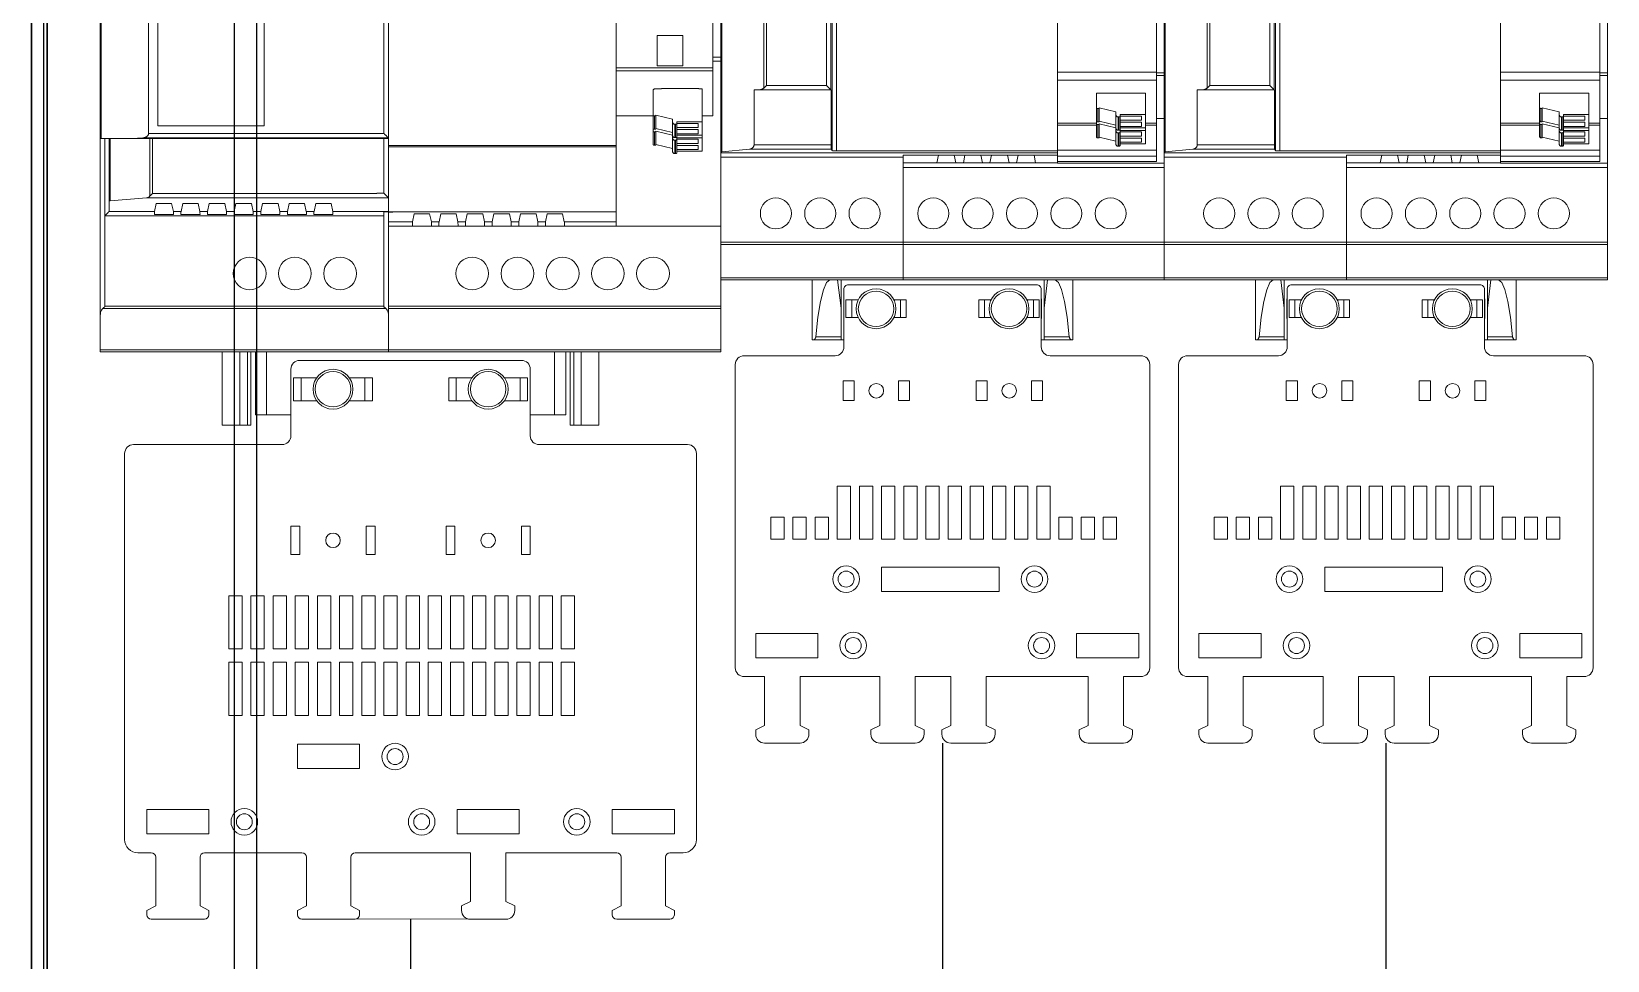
# Model space of a CAD drawing. Header units: millimetres. Extents: x 37984 to 70752, y 14140 to 37584.
# Drawn here: x 39093.7 to 39449.2, y 15087.3 to 15296.9 of the extents above; entities that cross this region are included whole.
import ezdxf

# ---------------------------------------------------------------- set-up
doc = ezdxf.new("R2010")
doc.units = ezdxf.units.MM
doc.set_wipeout_variables(frame=1)
doc.layers.add('! NO PLOT !', color=7, linetype='Continuous', true_color=0xff75dd, plot=False)
doc.layers.add('000-PI-Oprema', color=30, linetype='Continuous', lineweight=5)
doc.layers.add('000-PI-ORMAR', color=2, linetype='Continuous')
doc.layers.add('000-PI_TEXT', color=7, linetype='Continuous')

# ---------------------------------------------------------------- blocks, each defined once
blk = doc.blocks.new('6SL3220-3YE2X-0XXX')
at = {"layer": '000-PI-Oprema', "ltscale": 0.25}
for p, q in [((0, 127.99942), (0, 423.001046)), ((140, 128), (140, 423.001046)), ((65, 127.99942), (65, 413.443167)), ((0.199997, 176.199997), (0.199997, 410.232648)), ((10.899994, 177.289978), (10.899994, 408.010022)), ((64, 177.300003), (64, 408)), ((13, 179), (13, 388)), ((37, 179), (37, 388)), ((116.4, 156.410034), (116.4, 205.5)), ((138.2, 181.300003), (138.2, 206.115463)), ((125.6, 199.399994), (131.4, 199.399994)), ((125.6, 192.600006), (125.6, 199.399994)), ((131.4, 192.600006), (131.4, 199.399994)), ((116.4, 192.100006), (138.2, 192.100006)), ((125.6, 192.600006), (131.4, 192.600006)), ((138.2, 194.5), (140, 194.5)), ((138.2, 193.600006), (140, 193.600006)), ((116.4, 191.399994), (138.2, 191.399994)), ((124.7, 174.918442), (124.7, 186.943497)), ((125.2, 187.410294), (126.6, 187.410294)), ((126.6, 187.467209), (135, 187.467209)), ((126.6, 187.410294), (126.6, 187.467209)), ((135, 187.410294), (135, 187.467209)), ((135, 187.410294), (135.8, 187.410294)), ((135.8, 173.33136), (135.8, 187.410294)), ((124.700007, 183.346024), (124.7, 183.343506)), ((129.1, 180.501801), (125.3, 181.435379)), ((125.3, 178.238373), (125.3, 181.435379)), ((13, 179), (37, 179)), ((116.4, 181.300003), (124.700013, 181.300003)), ((125, 181.248657), (125.3, 181.248657)), ((125, 178.238373), (125, 181.248657)), ((125, 178.238373), (125.3, 178.238373)), ((129.1, 177.491501), (125.3, 178.425079)), ((129.1, 176.901794), (125.3, 177.835373)), ((125.3, 177.648666), (125.3, 177.835373)), ((129.1, 173.237991), (129.1, 180.501801)), ((129.6, 179.3815), (129.8, 179.3815)), ((129.6, 176.371216), (129.6, 179.3815)), ((129.8, 176.371216), (129.8, 179.3815)), ((130.1, 179.94165), (135.8, 179.94165)), ((130.1, 176.651276), (130.1, 179.94165)), ((130.1, 179.583282), (134.9, 179.583282)), ((130.1, 178.615692), (134.9, 178.615692)), ((130.1, 178.221481), (134.9, 178.221481)), ((134.9, 178.615692), (134.9, 179.583282)), ((134.9, 177.253891), (134.9, 178.221481)), ((135.800013, 181.300003), (138.2, 181.300003)), ((0, 176.199997), (65, 176.199997)), ((1, 138.17926), (1, 176.199997)), ((2, 159.708649), (2, 176.199997)), ((2.199997, 162.126465), (2.199997, 176.199997)), ((9.609632, 176.300001), (7.088689, 176.199999)), ((9.609604, 176.300003), (9.672394, 176.305725)), ((9.609604, 176.300003), (64.994987, 176.300003)), ((9.672394, 176.305725), (9.735764, 176.313492)), ((9.735764, 176.313492), (9.799545, 176.323441)), ((9.799545, 176.323441), (9.863525, 176.335632)), ((9.863525, 176.335632), (9.927505, 176.350113)), ((9.927505, 176.350113), (9.991302, 176.366943)), ((9.991302, 176.366943), (10.054718, 176.386169)), ((10.054718, 176.386169), (10.117569, 176.407776)), ((10.117569, 176.407776), (10.179657, 176.431778)), ((10.179657, 176.431778), (10.240784, 176.458191)), ((10.240784, 176.458191), (10.300735, 176.487045)), ((10.300735, 176.487045), (10.35936, 176.518372)), ((10.35936, 176.518372), (10.416367, 176.552292)), ((10.416367, 176.552292), (10.471725, 176.588547)), ((10.471725, 176.588547), (10.525085, 176.627457)), ((10.525085, 176.627457), (10.576294, 176.66893)), ((10.576294, 176.66893), (10.626205, 176.714172)), ((10.626205, 176.714172), (10.67485, 176.763947)), ((10.67485, 176.763947), (10.721176, 176.818024)), ((10.721176, 176.818024), (10.764145, 176.87616)), ((10.764145, 176.87616), (10.802658, 176.938126)), ((10.802658, 176.938126), (10.8358, 177.003632)), ((10.8358, 177.003632), (10.862778, 177.072159)), ((10.862778, 177.072159), (10.882828, 177.143158)), ((10.882828, 177.143158), (10.89537, 177.216003)), ((10.89537, 177.216003), (10.899994, 177.289978)), ((10.899994, 177.300003), (64, 177.300003)), ((11.199997, 163.194977), (11.199997, 176.199997)), ((11.800003, 163.789978), (11.800003, 176.199997)), ((64, 177.289978), (64, 177.300003)), ((64.035461, 177.259171), (64, 177.289978)), ((64, 163.799988), (64, 176.199997)), ((64.071594, 177.223221), (64.035461, 177.259171)), ((64.110992, 177.183884), (64.071594, 177.223221)), ((64.152824, 177.14209), (64.110992, 177.183884)), ((64.196846, 177.098083), (64.152824, 177.14209)), ((64.243164, 177.051773), (64.196846, 177.098083)), ((64.29084, 177.004105), (64.243164, 177.051773)), ((64.338974, 176.955978), (64.29084, 177.004105)), ((64.387917, 176.907043), (64.338974, 176.955978)), ((64.487648, 176.807312), (64.387917, 176.907043)), ((64.537491, 176.757477), (64.487648, 176.807312)), ((64.586678, 176.708298), (64.537491, 176.757477)), ((64.634796, 176.660187), (64.586678, 176.708298)), ((64.681404, 176.613571), (64.634796, 176.660187)), ((64.726234, 176.568741), (64.681404, 176.613571)), ((64.769806, 176.525177), (64.726234, 176.568741)), ((64.811584, 176.483398), (64.769806, 176.525177)), ((64.850807, 176.444168), (64.811584, 176.483398)), ((64.886719, 176.408264), (64.850807, 176.444168)), ((64.918541, 176.37645), (64.886719, 176.408264)), ((64.945686, 176.349304), (64.918541, 176.37645)), ((64.967743, 176.32724), (64.945686, 176.349304)), ((64.984268, 176.310715), (64.967743, 176.32724)), ((64.994987, 176.300003), (64.984268, 176.310715)), ((65, 176.294845), (64.994981, 176.300003)), ((65, 174.568039), (116.4, 174.568039)), ((65, 174.300003), (116.4, 174.300003)), ((125, 177.648666), (125.3, 177.648666)), ((125, 174.638367), (125, 177.648666)), ((125, 174.638367), (125.3, 174.638367)), ((125.3, 174.638367), (125.3, 177.648666)), ((129.1, 173.89151), (125.3, 174.825089)), ((129.6, 176.371216), (129.8, 176.371216)), ((129.6, 175.781494), (129.8, 175.781494)), ((129.6, 172.77121), (129.6, 175.781494)), ((129.8, 172.77121), (129.8, 175.781494)), ((130.1, 177.253891), (134.9, 177.253891)), ((130.1, 176.931351), (135.8, 176.931351)), ((130.1, 176.341644), (135.8, 176.341644)), ((130.1, 176.061569), (130.1, 176.341644)), ((130.1, 173.051285), (130.1, 176.061569)), ((130.1, 175.983276), (134.9, 175.983276)), ((130.1, 175.015686), (134.9, 175.015686)), ((130.1, 174.621475), (134.9, 174.621475)), ((134.9, 175.015686), (134.9, 175.983276)), ((134.9, 173.653885), (134.9, 174.621475)), ((129.6, 172.77121), (129.8, 172.77121)), ((130.1, 173.653885), (134.9, 173.653885)), ((130.1, 173.33136), (135.8, 173.33136)), ((11.49115, 163.486115), (11.561569, 163.556488)), ((11.561569, 163.556488), (11.628815, 163.623749)), ((11.628815, 163.623749), (11.691071, 163.685944)), ((11.691071, 163.685944), (11.747757, 163.742493)), ((11.747757, 163.742493), (11.800003, 163.789978)), ((11.800003, 163.789978), (62.400002, 163.789978)), ((62.400002, 163.799988), (64, 163.799988)), ((62.400002, 163.789978), (62.400002, 163.799988)), ((64, 163.789978), (64, 163.799988)), ((64.035461, 163.759186), (64, 163.789978)), ((64.071594, 163.723206), (64.035461, 163.759186)), ((64.110992, 163.683899), (64.071594, 163.723206)), ((64.152824, 163.64209), (64.110992, 163.683899)), ((64.196846, 163.598083), (64.152824, 163.64209)), ((64.243164, 163.551788), (64.196846, 163.598083)), ((64.29084, 163.50412), (64.243164, 163.551788)), ((2.199997, 162.126465), (10.458817, 162.799988)), ((10.458817, 162.799988), (64.994987, 162.799988)), ((11.199997, 163.194977), (11.272476, 163.267456)), ((11.272476, 163.267456), (11.346161, 163.341125)), ((11.346161, 163.341125), (11.419525, 163.41449)), ((11.419525, 163.41449), (11.49115, 163.486115)), ((12.216591, 159.700012), (12.599998, 161.496094)), ((12.599998, 161.496094), (16.099998, 161.496094)), ((16.483414, 159.700012), (16.099998, 161.496094)), ((18.216591, 159.700012), (18.599998, 161.496094)), ((18.599998, 161.496094), (22.099998, 161.496094)), ((22.483414, 159.700012), (22.099998, 161.496094)), ((24.216591, 159.700012), (24.599998, 161.496094)), ((24.599998, 161.496094), (28.099998, 161.496094)), ((28.483414, 159.700012), (28.099998, 161.496094)), ((30.216591, 159.700012), (30.599998, 161.496094)), ((30.599998, 161.496094), (34.099998, 161.496094)), ((34.483414, 159.700012), (34.099998, 161.496094)), ((36.216591, 159.700012), (36.599998, 161.496094)), ((36.599998, 161.496094), (40.099998, 161.496094)), ((40.483414, 159.700012), (40.099998, 161.496094)), ((42.216591, 159.700012), (42.599998, 161.496094)), ((42.599998, 161.496094), (46.099998, 161.496094)), ((46.483414, 159.700012), (46.099998, 161.496094)), ((48.216591, 159.700012), (48.599998, 161.496094)), ((48.599998, 161.496094), (52.099998, 161.496094)), ((52.483414, 159.700012), (52.099998, 161.496094)), ((64.338974, 163.455963), (64.29084, 163.50412)), ((64.387917, 163.407043), (64.338974, 163.455963)), ((64.487648, 163.307312), (64.387917, 163.407043)), ((64.537491, 163.257477), (64.487648, 163.307312)), ((64.586678, 163.208282), (64.537491, 163.257477)), ((64.634796, 163.160187), (64.586678, 163.208282)), ((64.681404, 163.113556), (64.634796, 163.160187)), ((64.726234, 163.068756), (64.681404, 163.113556)), ((64.769806, 163.025177), (64.726234, 163.068756)), ((64.811584, 162.983398), (64.769806, 163.025177)), ((64.850807, 162.944183), (64.811584, 162.983398)), ((64.886719, 162.908264), (64.850807, 162.944183)), ((64.918541, 162.876434), (64.886719, 162.908264)), ((64.945686, 162.849304), (64.918541, 162.876434)), ((64.967743, 162.82724), (64.945686, 162.849304)), ((64.984268, 162.81073), (64.967743, 162.82724)), ((64.994987, 162.799988), (64.984268, 162.81073)), ((65, 162.791351), (64.995001, 162.799988)), ((1, 158.710022), (1.035461, 158.740814)), ((1, 158.710022), (64, 158.710022)), ((1.035461, 158.740814), (1.071594, 158.776794)), ((1.071594, 158.776794), (1.110992, 158.816101)), ((1.110992, 158.816101), (1.152817, 158.85791)), ((1.152817, 158.85791), (1.196854, 158.901917)), ((1.196854, 158.901917), (1.243164, 158.948212)), ((1.243164, 158.948212), (1.290833, 158.99588)), ((1.290833, 158.99588), (1.338974, 159.044037)), ((1.338974, 159.044037), (1.387909, 159.092957)), ((1.387909, 159.092957), (1.437637, 159.14267)), ((1.437637, 159.14267), (1.487656, 159.192688)), ((1.487656, 159.192688), (1.537491, 159.242523)), ((1.537491, 159.242523), (1.586685, 159.291718)), ((1.586685, 159.291718), (1.634796, 159.339813)), ((1.634796, 159.339813), (1.681412, 159.386444)), ((1.681412, 159.386444), (1.726227, 159.431244)), ((1.726227, 159.431244), (1.769806, 159.474823)), ((1.769806, 159.474823), (1.811584, 159.516602)), ((1.811584, 159.516602), (1.850815, 159.555817)), ((1.850815, 159.555817), (1.886719, 159.591736)), ((1.886719, 159.591736), (1.918533, 159.623566)), ((1.918533, 159.623566), (1.945679, 159.650696)), ((1.945679, 159.650696), (1.967743, 159.67276)), ((1.967743, 159.67276), (1.984268, 159.68927)), ((1.984268, 159.68927), (1.99498, 159.700012)), ((1.99498, 159.700012), (12.216591, 159.700012)), ((1.995001, 159.700012), (2, 159.708649)), ((12.200821, 159), (16.499184, 159)), ((16.483414, 159.700012), (18.216591, 159.700012)), ((18.200821, 159), (22.499184, 159)), ((22.483414, 159.700012), (24.216591, 159.700012)), ((24.200821, 159), (28.499184, 159)), ((28.483414, 159.700012), (30.216591, 159.700012)), ((30.200821, 159), (34.499184, 159)), ((34.483414, 159.700012), (36.216591, 159.700012)), ((36.200821, 159), (40.499184, 159)), ((40.483414, 159.700012), (42.216591, 159.700012)), ((42.200821, 159), (46.499184, 159)), ((46.483414, 159.700012), (48.216591, 159.700012)), ((48.200821, 159), (52.499184, 159)), ((52.483414, 159.700012), (65, 159.700012)), ((64, 159.627289), (66, 159.627289)), ((64, 158.710022), (64, 159.627289)), ((64, 138.299988), (64, 158.710022)), ((65, 159.627319), (116.4, 159.627319)), ((65, 159.54068), (66, 159.54068)), ((65, 157.399994), (70.416588, 157.399994)), ((66, 159.54068), (66, 159.627289)), ((70.416588, 157.399994), (70.800003, 159.202667)), ((70.800003, 159.202667), (74.300003, 159.202667)), ((74.683411, 157.399994), (74.300003, 159.202667)), ((74.683411, 157.399994), (76.416592, 157.399994)), ((76.416592, 157.399994), (76.799999, 159.202667)), ((76.799999, 159.202667), (80.299999, 159.202667)), ((80.683411, 157.399994), (80.299999, 159.202667)), ((80.683411, 157.399994), (82.416592, 157.399994)), ((82.416592, 157.399994), (82.799999, 159.202667)), ((82.799999, 159.202667), (86.299999, 159.202667)), ((86.683411, 157.399994), (86.299999, 159.202667)), ((86.683411, 157.399994), (88.416592, 157.399994)), ((88.416592, 157.399994), (88.799999, 159.202667)), ((88.799999, 159.202667), (92.299999, 159.202667)), ((92.683411, 157.399994), (92.299999, 159.202667)), ((92.683411, 157.399994), (94.416592, 157.399994)), ((94.416592, 157.399994), (94.799999, 159.202667)), ((94.799999, 159.202667), (98.299999, 159.202667)), ((98.683411, 157.399994), (98.299999, 159.202667)), ((98.683411, 157.399994), (100.416592, 157.399994)), ((100.416592, 157.399994), (100.799999, 159.202667)), ((100.799999, 159.202667), (104.299999, 159.202667)), ((104.683411, 157.399994), (104.299999, 159.202667)), ((104.683411, 157.399994), (116.4, 157.399994)), ((65, 156.399994), (140, 156.399994)), ((70.400002, 156.410034), (74.699997, 156.410034)), ((76.400002, 156.410034), (80.700001, 156.410034)), ((82.400002, 156.410034), (86.700001, 156.410034)), ((88.400002, 156.410034), (92.700001, 156.410034)), ((94.400002, 156.410034), (98.700001, 156.410034)), ((100.400002, 156.410034), (104.700001, 156.410034)), ((116.4, 156.410034), (140, 156.410034)), ((0.564117, 137.799988), (0.582504, 137.818207)), ((0.564117, 137.799988), (64.43589, 137.799988)), ((0.582504, 137.818207), (0.600815, 137.836304)), ((0.600815, 137.836304), (0.61908, 137.85434)), ((0.61908, 137.85434), (0.637253, 137.872253)), ((0.637253, 137.872253), (0.655319, 137.890045)), ((0.655319, 137.890045), (0.673294, 137.907684)), ((0.673294, 137.907684), (0.691147, 137.925232)), ((0.691147, 137.925232), (0.708893, 137.942657)), ((0.708893, 137.942657), (0.726517, 137.959869)), ((0.726517, 137.959869), (0.743988, 137.976898)), ((0.743988, 137.976898), (0.761307, 137.993713)), ((0.761307, 137.993713), (0.778427, 138.010254)), ((0.778427, 138.010254), (0.795364, 138.026489)), ((0.795364, 138.026489), (0.812073, 138.04245)), ((0.812073, 138.04245), (0.828568, 138.058044)), ((0.828568, 138.058044), (0.844788, 138.073242)), ((0.844788, 138.073242), (0.860764, 138.088043)), ((0.860764, 138.088043), (0.876572, 138.102417)), ((0.876572, 138.102417), (0.892288, 138.116272)), ((0.892288, 138.116272), (0.908005, 138.129669)), ((0.908005, 138.129669), (0.923737, 138.142456)), ((0.923737, 138.142456), (0.939819, 138.154449)), ((0.939819, 138.154449), (0.956879, 138.165497)), ((0.956879, 138.165497), (0.976028, 138.174713)), ((0.976028, 138.174713), (1, 138.17926)), ((1.003052, 138.299927), (1, 138.299988)), ((1, 138.299988), (64, 138.299988)), ((1, 138.17926), (1.003052, 138.179352)), ((1.00618, 138.299683), (1.003052, 138.299927)), ((1.003052, 138.179352), (1.00618, 138.179596)), ((1.009338, 138.299255), (1.00618, 138.299683)), ((1.00618, 138.179596), (1.009338, 138.179993)), ((1.012512, 138.298676), (1.009338, 138.299255)), ((1.009338, 138.179993), (1.012512, 138.180573)), ((1.015671, 138.297943), (1.012512, 138.298676)), ((1.012512, 138.180573), (1.015671, 138.181335)), ((1.018784, 138.296997), (1.015671, 138.297943)), ((1.015671, 138.181335), (1.018784, 138.182281)), ((1.021835, 138.295929), (1.018784, 138.296997)), ((1.018784, 138.182281), (1.021835, 138.18335)), ((1.024765, 138.294678), (1.021835, 138.295929)), ((1.021835, 138.18335), (1.024765, 138.184601)), ((1.027588, 138.293335), (1.024765, 138.294678)), ((1.024765, 138.184601), (1.027588, 138.185944)), ((1.030273, 138.29187), (1.027588, 138.293335)), ((1.027588, 138.185944), (1.030273, 138.187408)), ((1.032898, 138.290253), (1.030273, 138.29187)), ((1.030273, 138.187408), (1.032898, 138.189026)), ((1.035522, 138.288422), (1.032898, 138.290253)), ((1.032898, 138.189026), (1.035522, 138.190857)), ((1.038101, 138.286407), (1.035522, 138.288422)), ((1.035522, 138.190857), (1.038101, 138.192871)), ((1.040588, 138.284271), (1.038101, 138.286407)), ((1.038101, 138.192871), (1.040588, 138.195007)), ((1.042938, 138.282074), (1.040588, 138.284271)), ((1.040588, 138.195007), (1.042938, 138.197205)), ((1.045059, 138.279816), (1.042938, 138.282074)), ((1.042938, 138.197205), (1.045059, 138.199463)), ((1.047012, 138.277496), (1.045059, 138.279816)), ((1.045059, 138.199463), (1.047012, 138.201752)), ((1.048889, 138.275055), (1.047012, 138.277496)), ((1.047012, 138.201752), (1.048889, 138.204224)), ((1.050644, 138.272491), (1.048889, 138.275055)), ((1.048889, 138.204224), (1.050644, 138.206787)), ((1.052292, 138.269775), (1.050644, 138.272491)), ((1.050644, 138.206787), (1.052292, 138.209473)), ((1.053802, 138.266998), (1.052292, 138.269775)), ((1.052292, 138.209473), (1.053802, 138.21228)), ((1.055191, 138.264099), (1.053802, 138.266998)), ((1.053802, 138.21228), (1.055191, 138.215149)), ((1.056412, 138.261139), (1.055191, 138.264099)), ((1.055191, 138.215149), (1.056412, 138.218109)), ((1.057465, 138.258118), (1.056412, 138.261139)), ((1.056412, 138.218109), (1.057465, 138.221161)), ((1.058365, 138.255066), (1.057465, 138.258118)), ((1.057465, 138.221161), (1.05835, 138.224213)), ((1.05835, 138.224213), (1.059082, 138.227325)), ((1.059082, 138.251953), (1.058365, 138.255066)), ((1.059647, 138.24884), (1.059082, 138.251953)), ((1.059082, 138.227325), (1.059647, 138.230438)), ((1.060043, 138.245728), (1.059647, 138.24884)), ((1.059647, 138.230438), (1.060043, 138.233521)), ((1.060287, 138.242676), (1.060043, 138.245728)), ((1.060043, 138.233521), (1.060287, 138.236603)), ((1.060364, 138.239624), (1.060287, 138.242676)), ((1.060287, 138.236603), (1.060364, 138.239624)), ((64, 138.17926), (64, 138.299988)), ((64.078896, 138.140381), (64, 138.17926)), ((64.144539, 138.08316), (64.078896, 138.140381)), ((64.213081, 138.018402), (64.144539, 138.08316)), ((64.28521, 137.948395), (64.213081, 138.018402)), ((64.359726, 137.875214), (64.28521, 137.948395)), ((64.43589, 137.799988), (64.359726, 137.875214)), ((65, 138.299988), (140, 138.299988)), ((65, 137.799988), (140, 137.799988)), ((0, 128.5), (140, 128.5)), ((0, 127.99942), (65, 127.99942)), ((27.5, 111.5), (27.5, 128)), ((31.5, 111.5), (31.5, 128)), ((33.199997, 111.5), (33.199997, 128)), ((34, 111.5), (34, 128)), ((35, 113.799988), (35, 128)), ((37.5, 113.799988), (37.5, 128)), ((65, 128), (140, 128)), ((102.5, 113.799988), (102.5, 128)), ((105, 113.799988), (105, 128)), ((106, 111.5), (106, 128)), ((106.799999, 111.5), (106.799999, 128)), ((108.5, 111.5), (108.5, 128)), ((112.5, 111.5), (112.5, 128)), ((45, 126.100006), (95, 126.100006)), ((43, 109.100006), (43, 124.100006)), ((43.599998, 122.200012), (48.827126, 122.200012)), ((43.599998, 117), (43.599998, 122.200012)), ((45.300003, 117), (45.300003, 122.200012)), ((56.172874, 122.200012), (59.699997, 122.200012)), ((59.699997, 122.200012), (61.400002, 122.200012)), ((59.699997, 117), (59.699997, 122.200012)), ((61.400002, 117), (61.400002, 122.200012)), ((78.599998, 122.200012), (80.299999, 122.200012)), ((78.599998, 117), (78.599998, 122.200012)), ((80.299999, 122.200012), (83.827126, 122.200012)), ((80.299999, 117), (80.299999, 122.200012)), ((91.172874, 122.200012), (94.700001, 122.200012)), ((94.700001, 122.200012), (96.400002, 122.200012)), ((94.700001, 117), (94.700001, 122.200012)), ((96.400002, 117), (96.400002, 122.200012)), ((97, 109.100006), (97, 124.100006)), ((35, 113.799988), (43, 113.799988)), ((43.599998, 117), (45.300003, 117)), ((45.300003, 117), (48.827126, 117)), ((56.172874, 117), (59.699997, 117)), ((59.699997, 117), (61.400002, 117)), ((78.599998, 117), (83.827126, 117)), ((91.172874, 117), (94.700001, 117)), ((94.700001, 117), (96.400002, 117)), ((97, 113.799988), (102.5, 113.799988)), ((102.5, 113.799988), (105, 113.799988)), ((27.5, 111.5), (34, 111.5)), ((106, 111.5), (106.799999, 111.5)), ((106.799999, 111.5), (108.5, 111.5)), ((108.5, 111.5), (112.5, 111.5)), ((7.5, 107.100006), (41, 107.100006)), ((99, 107.100006), (132.5, 107.100006)), ((5.5, 18), (5.5, 105.100006)), ((134.5, 18), (134.5, 105.100006)), ((43, 88.700012), (45, 88.700012)), ((43, 82.299988), (43, 88.700012)), ((45, 82.299988), (45, 88.700012)), ((60, 88.700012), (62, 88.700012)), ((60, 82.299988), (60, 88.700012)), ((62, 82.299988), (62, 88.700012)), ((78, 88.700012), (80, 88.700012)), ((78, 82.299988), (78, 88.700012)), ((80, 82.299988), (80, 88.700012)), ((95, 88.700012), (97, 88.700012)), ((95, 82.299988), (95, 88.700012)), ((97, 82.299988), (97, 88.700012)), ((43, 82.299988), (45, 82.299988)), ((60, 82.299988), (62, 82.299988)), ((78, 82.299988), (80, 82.299988)), ((95, 82.299988), (97, 82.299988)), ((29, 73), (32, 73)), ((29, 61), (29, 73)), ((32, 61), (32, 73)), ((34, 73), (37, 73)), ((34, 61), (34, 73)), ((37, 61), (37, 73)), ((39, 73), (42, 73)), ((39, 61), (39, 73)), ((42, 61), (42, 73)), ((44, 73), (47, 73)), ((44, 61), (44, 73)), ((47, 61), (47, 73)), ((49, 73), (52, 73)), ((49, 61), (49, 73)), ((52, 61), (52, 73)), ((54, 73), (57, 73)), ((54, 61), (54, 73)), ((57, 61), (57, 73)), ((59, 73), (62, 73)), ((59, 61), (59, 73)), ((62, 61), (62, 73)), ((64, 73), (67, 73)), ((64, 61), (64, 73)), ((67, 61), (67, 73)), ((69, 73), (72, 73)), ((69, 61), (69, 73)), ((72, 61), (72, 73)), ((74, 73), (77, 73)), ((74, 61), (74, 73)), ((77, 61), (77, 73)), ((79, 73), (82, 73)), ((79, 61), (79, 73)), ((82, 61), (82, 73)), ((84, 73), (87, 73)), ((84, 61), (84, 73)), ((87, 61), (87, 73)), ((89, 73), (92, 73)), ((89, 61), (89, 73)), ((92, 61), (92, 73)), ((94, 73), (97, 73)), ((94, 61), (94, 73)), ((97, 61), (97, 73)), ((99, 73), (102, 73)), ((99, 61), (99, 73)), ((102, 61), (102, 73)), ((104, 73), (107, 73)), ((104, 61), (104, 73)), ((107, 61), (107, 73)), ((29, 61), (32, 61)), ((34, 61), (37, 61)), ((39, 61), (42, 61)), ((44, 61), (47, 61)), ((49, 61), (52, 61)), ((54, 61), (57, 61)), ((59, 61), (62, 61)), ((64, 61), (67, 61)), ((69, 61), (72, 61)), ((74, 61), (77, 61)), ((79, 61), (82, 61)), ((84, 61), (87, 61)), ((89, 61), (92, 61)), ((94, 61), (97, 61)), ((99, 61), (102, 61)), ((104, 61), (107, 61)), ((29, 58), (32, 58)), ((29, 46), (29, 58)), ((32, 46), (32, 58)), ((34, 58), (37, 58)), ((34, 46), (34, 58)), ((37, 46), (37, 58)), ((39, 58), (42, 58)), ((39, 46), (39, 58)), ((42, 46), (42, 58)), ((44, 58), (47, 58)), ((44, 46), (44, 58)), ((47, 46), (47, 58)), ((49, 58), (52, 58)), ((49, 46), (49, 58)), ((52, 46), (52, 58)), ((54, 58), (57, 58)), ((54, 46), (54, 58)), ((57, 46), (57, 58)), ((59, 58), (62, 58)), ((59, 46), (59, 58)), ((62, 46), (62, 58)), ((64, 58), (67, 58)), ((64, 46), (64, 58)), ((67, 46), (67, 58)), ((69, 58), (72, 58)), ((69, 46), (69, 58)), ((72, 46), (72, 58)), ((74, 58), (77, 58)), ((74, 46), (74, 58)), ((77, 46), (77, 58)), ((79, 58), (82, 58)), ((79, 46), (79, 58)), ((82, 46), (82, 58)), ((84, 58), (87, 58)), ((84, 46), (84, 58)), ((87, 46), (87, 58)), ((89, 58), (92, 58)), ((89, 46), (89, 58)), ((92, 46), (92, 58)), ((94, 58), (97, 58)), ((94, 46), (94, 58)), ((97, 46), (97, 58)), ((99, 58), (102, 58)), ((99, 46), (99, 58)), ((102, 46), (102, 58)), ((104, 58), (107, 58)), ((104, 46), (104, 58)), ((107, 46), (107, 58)), ((29, 46), (32, 46)), ((34, 46), (37, 46)), ((39, 46), (42, 46)), ((44, 46), (47, 46)), ((49, 46), (52, 46)), ((54, 46), (57, 46)), ((59, 46), (62, 46)), ((64, 46), (67, 46)), ((69, 46), (72, 46)), ((74, 46), (77, 46)), ((79, 46), (82, 46)), ((84, 46), (87, 46)), ((89, 46), (92, 46)), ((94, 46), (97, 46)), ((99, 46), (102, 46)), ((104, 46), (107, 46)), ((44.5, 39.5), (58.5, 39.5)), ((44.5, 34), (44.5, 39.5)), ((58.5, 34), (58.5, 39.5)), ((44.5, 34), (58.5, 34)), ((10.5, 24.799988), (24.5, 24.799988)), ((10.5, 19.299988), (10.5, 24.799988)), ((24.5, 19.299988), (24.5, 24.799988)), ((80.5, 24.799988), (94.5, 24.799988)), ((80.5, 19.299988), (80.5, 24.799988)), ((94.5, 19.299988), (94.5, 24.799988)), ((115.5, 24.799988), (129.5, 24.799988)), ((115.5, 19.299988), (115.5, 24.799988)), ((129.5, 19.299988), (129.5, 24.799988)), ((10.5, 19.299988), (24.5, 19.299988)), ((80.5, 19.299988), (94.5, 19.299988)), ((115.5, 19.299988), (129.5, 19.299988)), ((8.5, 15), (11.5, 15)), ((23.5, 15), (45.5, 15)), ((57.5, 15), (83.5, 15)), ((83.5, 4), (83.5, 15)), ((91.5, 15), (116.5, 15)), ((91.5, 4), (91.5, 15)), ((128.5, 15), (131.5, 15)), ((12.5, 3), (12.5, 14)), ((22.5, 3), (22.5, 14)), ((46.5, 3), (46.5, 14)), ((56.5, 3), (56.5, 14)), ((117.5, 3), (117.5, 14)), ((127.5, 3), (127.5, 14)), ((81.5, 3), (83.5, 4)), ((93.5, 3), (91.5, 4)), ((10.5, 2), (12.5, 3)), ((10.5, 1), (10.5, 2)), ((24.5, 2), (22.5, 3)), ((24.5, 1), (24.5, 2)), ((44.5, 2), (46.5, 3)), ((44.5, 1), (44.5, 2)), ((58.5, 2), (56.5, 3)), ((58.5, 1), (58.5, 2)), ((81.5, 2), (81.5, 3)), ((93.5, 2), (93.5, 3)), ((115.5, 2), (117.5, 3)), ((115.5, 1), (115.5, 2)), ((129.5, 2), (127.5, 3)), ((129.5, 1), (129.5, 2)), ((11.5, 0), (23.5, 0)), ((45.5, 0), (57.5, 0)), ((83.5, 0), (91.5, 0)), ((116.5, 0), (128.5, 0))]:
    blk.add_line(p, q, dxfattribs=at)
for points in [[(125.2, 187.410291), (125.102454, 187.401322), (125.008657, 187.374758), (124.922213, 187.331622), (124.846445, 187.27357), (124.784264, 187.202834), (124.738059, 187.122131), (124.709607, 187.034564), (124.7, 186.943497)], [(124.7, 181.528732), (124.705765, 181.474093), (124.722837, 181.421553), (124.75056, 181.373132), (124.787869, 181.330691), (124.83333, 181.295861), (124.885195, 181.269979), (124.941473, 181.254041), (125, 181.24866)], [(124.7, 178.518448), (124.705764, 178.463807), (124.722835, 178.411266), (124.750557, 178.362845), (124.787866, 178.320402), (124.833327, 178.285571), (124.885194, 178.259689), (124.941472, 178.243751), (125, 178.238369)], [(124.7, 177.928741), (124.705763, 177.874101), (124.722834, 177.821559), (124.750556, 177.773137), (124.787865, 177.730694), (124.833326, 177.695863), (124.885193, 177.66998), (124.941472, 177.654042), (125, 177.64866)], [(129.1, 179.848282), (129.109609, 179.757216), (129.138063, 179.669651), (129.184268, 179.58895), (129.24645, 179.518216), (129.322218, 179.460166), (129.40866, 179.41703), (129.502456, 179.390468), (129.6, 179.381499)], [(129.8, 179.381499), (129.858528, 179.386881), (129.914806, 179.402819), (129.966672, 179.4287), (130.012133, 179.463532), (130.049442, 179.505973), (130.077165, 179.554395), (130.094236, 179.606935), (130.1, 179.661575)], [(124.7, 174.918441), (124.705765, 174.863802), (124.722837, 174.811262), (124.75056, 174.762841), (124.787869, 174.7204), (124.833329, 174.68557), (124.885195, 174.659688), (124.941473, 174.643751), (125, 174.638369)], [(129.1, 176.837998), (129.109608, 176.746932), (129.138061, 176.659365), (129.184266, 176.578664), (129.246447, 176.507928), (129.322215, 176.449877), (129.408659, 176.406741), (129.502455, 176.380178), (129.6, 176.371209)], [(129.1, 176.248291), (129.109607, 176.157224), (129.13806, 176.069657), (129.184265, 175.988955), (129.246446, 175.918219), (129.322215, 175.860168), (129.408658, 175.817031), (129.502455, 175.790468), (129.6, 175.781499)], [(129.8, 176.371208), (129.858526, 176.376589), (129.914803, 176.392527), (129.966669, 176.418408), (130.01213, 176.453237), (130.049438, 176.495678), (130.077162, 176.544098), (130.094234, 176.596636), (130.1, 176.651275)], [(129.8, 175.781499), (129.858527, 175.78688), (129.914804, 175.802818), (129.96667, 175.828699), (130.012131, 175.863529), (130.049439, 175.90597), (130.077163, 175.954391), (130.094235, 176.00693), (130.1, 176.061569)], [(129.1, 173.237992), (129.109609, 173.146927), (129.138062, 173.059361), (129.184268, 172.978661), (129.246449, 172.907926), (129.322217, 172.849876), (129.40866, 172.80674), (129.502456, 172.780178), (129.6, 172.771209)], [(129.8, 172.771208), (129.858528, 172.77659), (129.914806, 172.792528), (129.966672, 172.81841), (130.012133, 172.853241), (130.049442, 172.895682), (130.077165, 172.944104), (130.094236, 172.996644), (130.1, 173.051284)], [(2.200012, 162.126464), (2.090615, 162.11057), (2.022909, 162.093029), (2, 162.074646)], [(10.458815, 162.8), (10.67286, 162.841723), (10.873274, 162.924062), (11.051519, 163.043509), (11.200001, 163.194974)], [(12.216591, 159.700005), (12.213068, 159.661724), (12.20975, 159.587102), (12.206761, 159.478974), (12.204215, 159.341447), (12.20221, 159.179745), (12.20082, 159.000011)], [(16.49918, 158.999941), (16.497791, 159.179655), (16.495786, 159.341346), (16.493242, 159.478873), (16.490253, 159.587013), (16.486935, 159.66166), (16.483414, 159.699981)], [(18.216591, 159.700005), (18.213068, 159.661724), (18.20975, 159.587102), (18.206761, 159.478974), (18.204215, 159.341447), (18.20221, 159.179745), (18.20082, 159.000011)], [(22.49918, 158.999941), (22.497791, 159.179655), (22.495786, 159.341346), (22.493242, 159.478873), (22.490253, 159.587013), (22.486935, 159.66166), (22.483414, 159.699981)], [(24.216591, 159.700005), (24.213068, 159.661724), (24.20975, 159.587102), (24.206761, 159.478974), (24.204215, 159.341447), (24.20221, 159.179745), (24.20082, 159.000011)], [(28.49918, 158.999941), (28.497791, 159.179655), (28.495786, 159.341346), (28.493242, 159.478873), (28.490253, 159.587013), (28.486935, 159.66166), (28.483414, 159.699981)], [(30.216591, 159.700005), (30.213068, 159.661724), (30.20975, 159.587102), (30.206761, 159.478974), (30.204215, 159.341447), (30.20221, 159.179745), (30.20082, 159.000011)], [(34.49918, 158.999941), (34.497791, 159.179655), (34.495786, 159.341346), (34.493242, 159.478873), (34.490253, 159.587013), (34.486935, 159.66166), (34.483414, 159.699981)], [(36.216591, 159.700005), (36.213068, 159.661724), (36.20975, 159.587102), (36.206761, 159.478974), (36.204215, 159.341447), (36.20221, 159.179745), (36.20082, 159.000011)], [(40.49918, 158.999941), (40.497791, 159.179655), (40.495786, 159.341346), (40.493242, 159.478873), (40.490253, 159.587013), (40.486935, 159.66166), (40.483414, 159.699981)], [(42.216591, 159.700005), (42.213068, 159.661724), (42.20975, 159.587102), (42.206761, 159.478974), (42.204215, 159.341447), (42.20221, 159.179745), (42.20082, 159.000011)], [(46.49918, 158.999941), (46.497791, 159.179655), (46.495786, 159.341346), (46.493242, 159.478873), (46.490253, 159.587013), (46.486935, 159.66166), (46.483414, 159.699981)], [(48.216591, 159.700005), (48.213068, 159.661724), (48.20975, 159.587102), (48.206761, 159.478974), (48.204215, 159.341447), (48.20221, 159.179745), (48.20082, 159.000011)], [(52.49918, 158.999941), (52.497791, 159.179655), (52.495786, 159.341346), (52.493242, 159.478873), (52.490253, 159.587013), (52.486935, 159.66166), (52.483414, 159.699981)], [(70.416588, 157.399989), (70.412816, 157.357459), (70.40929, 157.273335), (70.406163, 157.151291), (70.403572, 156.996656), (70.40163, 156.816183), (70.400422, 156.617754), (70.4, 156.410034)], [(74.7, 156.410035), (74.699578, 156.617766), (74.69837, 156.816205), (74.696427, 156.996685), (74.693836, 157.151322), (74.690709, 157.273365), (74.687182, 157.357481), (74.683411, 157.399997)], [(76.416592, 157.400009), (76.41282, 157.357513), (76.409293, 157.273408), (76.406165, 157.151369), (76.403573, 156.996727), (76.401631, 156.816237), (76.400422, 156.617783), (76.4, 156.410034)], [(80.7, 156.410034), (80.699578, 156.617765), (80.69837, 156.816204), (80.696427, 156.996684), (80.693836, 157.151322), (80.690709, 157.273364), (80.687182, 157.357481), (80.683411, 157.399997)], [(82.416592, 157.400009), (82.41282, 157.357513), (82.409293, 157.273408), (82.406165, 157.151369), (82.403573, 156.996727), (82.401631, 156.816237), (82.400422, 156.617783), (82.4, 156.410034)], [(86.7, 156.410034), (86.699578, 156.617765), (86.69837, 156.816204), (86.696427, 156.996684), (86.693836, 157.151322), (86.690709, 157.273364), (86.687182, 157.357481), (86.683411, 157.399997)], [(88.416592, 157.400009), (88.41282, 157.357513), (88.409293, 157.273408), (88.406165, 157.151369), (88.403573, 156.996727), (88.401631, 156.816237), (88.400422, 156.617783), (88.4, 156.410034)], [(92.7, 156.410034), (92.699578, 156.617765), (92.69837, 156.816204), (92.696427, 156.996684), (92.693836, 157.151322), (92.690709, 157.273364), (92.687182, 157.357481), (92.683411, 157.399997)], [(94.416592, 157.400009), (94.41282, 157.357513), (94.409293, 157.273408), (94.406165, 157.151369), (94.403573, 156.996727), (94.401631, 156.816237), (94.400422, 156.617783), (94.4, 156.410034)], [(98.7, 156.410034), (98.699578, 156.617765), (98.69837, 156.816204), (98.696427, 156.996684), (98.693836, 157.151322), (98.690709, 157.273364), (98.687182, 157.357481), (98.683411, 157.399997)], [(100.416592, 157.400009), (100.41282, 157.357513), (100.409293, 157.273408), (100.406165, 157.151369), (100.403573, 156.996727), (100.401631, 156.816237), (100.400422, 156.617783), (100.4, 156.410034)], [(104.7, 156.410034), (104.699578, 156.617765), (104.69837, 156.816204), (104.696427, 156.996684), (104.693836, 157.151322), (104.690709, 157.273364), (104.687182, 157.357481), (104.683411, 157.399997)], [(0.564113, 137.800002), (0.404689, 137.633798), (0.26594, 137.419535), (0.152685, 137.164655), (0.068856, 136.87801), (0.017365, 136.569554), (0, 136.25)], [(65, 136.25), (64.982636, 136.569552), (64.931145, 136.878006), (64.847317, 137.16465), (64.734063, 137.419529), (64.595315, 137.633792), (64.435893, 137.799997)]]:
    blk.add_lwpolyline(points, dxfattribs=at)
for centre, radius in [((33.7, 145.7), 3.7), ((43.9, 145.7), 3.7), ((54.1, 145.7), 3.7), ((83.9, 145.7), 3.7), ((94.1, 145.7), 3.7), ((104.3, 145.7), 3.7), ((114.5, 145.7), 3.7), ((124.7, 145.7), 3.7), ((52.5, 119.6), 4.5), ((52.5, 119.6), 4), ((87.5, 119.6), 4.5), ((87.5, 119.6), 4), ((52.5, 85.5), 1.65), ((87.5, 85.5), 1.65), ((66.5, 36.7), 3), ((66.5, 36.7), 1.8), ((32.5, 22), 3), ((72.5, 22), 3), ((107.5, 22), 3), ((32.5, 22), 1.8), ((72.5, 22), 1.8), ((107.5, 22), 1.8)]:
    blk.add_circle(centre, radius, dxfattribs=at)
for centre, radius, start, end in [((45, 124.1), 2, 90, 179.999825), ((95, 124.1), 2, 0.000175, 90), ((7.5, 105.1), 2, 90, 179.999825), ((41, 109.1), 2, 270, 0.000175), ((99, 109.1), 2, 179.999825, 270), ((132.5, 105.1), 2, 0.000175, 90), ((8.5, 18), 3, 180, 270), ((131.5, 18), 3, 270, 0), ((11.5, 14), 1, 0, 90), ((23.5, 14), 1, 90, 180), ((45.5, 14), 1, 0, 90), ((57.5, 14), 1, 90, 180), ((116.5, 14), 1, 0, 90), ((128.5, 14), 1, 90, 180), ((11.5, 1), 1, 180, 270), ((23.5, 1), 1, 270, 0), ((45.5, 1), 1, 180, 270), ((57.5, 1), 1, 270, 0), ((83.5, 2), 2, 180, 270), ((91.5, 2), 2, 270, 0), ((116.5, 1), 1, 180, 270), ((128.5, 1), 1, 270, 0)]:
    blk.add_arc(centre, radius, start, end, dxfattribs=at)
blk = doc.blocks.new('SINAMICS_FSC_1mm')
at = {"layer": '000-PI-Oprema'}
blk.add_blockref('6SL3220-3YE2X-0XXX', (70186.12, 54000), dxfattribs=at)
at = {"layer": '! NO PLOT !', "ltscale": 0.25}
blk.add_line((70256.12, 54000.05), (70256.12, 53900.05), dxfattribs=at)
at = {"ltscale": 0.25}
blk.add_line((70243.62, 54000), (70269, 54000.1), dxfattribs=at)
blk = doc.blocks.new('6SL3220-3YE22-0UF0')
at = {"layer": '000-PI-Oprema'}
for p, q in [((17490.35, 133.4), (17490.35, 373.58)), ((17566.05, 151.4), (17588.45, 151.4)), ((17566.05, 149.6), (17588.45, 149.6)), ((17588.45, 151.2), (17590.15, 151.2)), ((17588.45, 150.6), (17590.15, 150.6)), ((17514.95, 147.41), (17514.96, 147.4)), ((17566.05, 139.9), (17574.85, 139.9)), ((17566.05, 139.4), (17574.85, 139.4)), ((17575.15, 139.55), (17575.45, 139.55)), ((17579.25, 139.39), (17575.45, 140.33)), ((17580.25, 138.83), (17585.95, 138.83)), ((17585.95, 139.9), (17588.45, 139.9)), ((17585.95, 139.4), (17588.45, 139.4)), ((17588.45, 140.9), (17590.15, 140.9)), ((17579.25, 135.79), (17575.45, 136.73)), ((17490.15, 133.2), (17566.05, 133.2)), ((17490.15, 132.2), (17531.25, 132.2)), ((17496.6, 134), (17490.35, 133.4)), ((17538.85, 130.9), (17539.21, 132.64)), ((17543.15, 130.9), (17542.79, 132.64)), ((17544.85, 130.9), (17545.21, 132.64)), ((17549.15, 130.9), (17548.79, 132.64)), ((17550.85, 130.9), (17551.21, 132.64)), ((17555.15, 130.9), (17554.79, 132.64)), ((17556.85, 130.9), (17557.21, 132.64)), ((17561.15, 130.9), (17560.79, 132.64)), ((17566.05, 133.8), (17588.45, 133.8)), ((17566.05, 132.4), (17588.45, 132.4)), ((17531.25, 130.9), (17566.05, 130.9)), ((17531.25, 129.9), (17590.15, 129.9)), ((17490.15, 113), (17590.15, 113)), ((17490.15, 112.5), (17590.15, 112.5)), ((17490.15, 105), (17590.15, 105)), ((17517.25, 98.1), (17516.45, 104.5)), ((17517.25, 91), (17517.25, 104.5)), ((17518.9, 103.4), (17561.4, 103.4)), ((17563.05, 98.1), (17563.85, 104.5)), ((17519.65, 96), (17519.65, 100)), ((17529.18, 100), (17530.65, 100)), ((17549.65, 100), (17551.12, 100)), ((17559.18, 100), (17560.65, 100)), ((17529.18, 96), (17530.65, 96)), ((17549.65, 96), (17551.12, 96)), ((17559.18, 96), (17560.65, 96)), ((17495.4, 87.4), (17515.9, 87.4)), ((17564.4, 87.4), (17584.9, 87.4))]:
    blk.add_line(p, q, dxfattribs=at)
for points in [[(17492.45, 381.56), (17492.45, 383.25), (17490.15, 383.25), (17490.15, 104.5), (17531.25, 104.5), (17531.25, 132.64), (17566.05, 132.64)], [(17531.25, 104.5), (17590.15, 104.5), (17590.15, 383.25), (17587.85, 383.25), (17587.85, 381.56), (17573.15, 381.56), (17573.15, 383.25), (17507.15, 383.25), (17507.15, 381.56), (17492.45, 381.56)], [(17566.05, 133.6), (17516.25, 133.6), (17516.25, 373.32), (17589.15, 373.32)], [(17497.62, 135), (17497.62, 147.4), (17515.01, 147.4), (17515.01, 135), (17497.62, 135), (17497.62, 134.93), (17497.61, 134.86), (17497.6, 134.79), (17497.58, 134.72), (17497.55, 134.65), (17497.52, 134.59), (17497.49, 134.53), (17497.45, 134.48), (17497.41, 134.42), (17497.37, 134.37), (17497.33, 134.33), (17497.28, 134.29), (17497.24, 134.25), (17497.19, 134.22), (17497.14, 134.18), (17497.09, 134.15), (17497.04, 134.12), (17496.98, 134.1), (17496.93, 134.08), (17496.87, 134.06), (17496.82, 134.04), (17496.76, 134.03), (17496.71, 134.02), (17496.65, 134.01), (17496.6, 134), (17515.06, 134), (17515.25, 133.68), (17515.25, 373.22)], [(17514.95, 372.6), (17514.95, 147.41), (17514.94, 147.42), (17514.92, 147.43), (17514.9, 147.45)], [(17498.95, 372.6), (17499.05, 372.59), (17499.14, 372.57), (17499.24, 372.55), (17499.33, 372.52), (17499.43, 372.48), (17499.52, 372.44), (17499.61, 372.39), (17499.69, 372.34), (17499.77, 372.27), (17499.85, 372.21), (17499.85, 147.8), (17500.45, 148.4), (17500.45, 371.61)], [(17500.45, 148.4), (17513.96, 148.4), (17513.96, 371.6), (17513.95, 371.6), (17513.95, 371.61), (17500.45, 371.61), (17500.4, 371.66), (17500.34, 371.71), (17500.28, 371.78), (17500.21, 371.84), (17500.14, 371.91), (17500.07, 371.99), (17500, 372.06), (17499.92, 372.13), (17499.85, 372.21)], [(17590.15, 130.88), (17566.05, 130.88), (17566.05, 166.5), (17589.15, 166.5), (17589.15, 174.3)], [(17566.05, 131.2), (17588.45, 131.2), (17588.45, 162.63), (17590.15, 162.63)], [(17498.83, 147.4), (17498.91, 147.4), (17498.99, 147.41), (17499.07, 147.42), (17499.16, 147.44), (17499.24, 147.46), (17499.33, 147.48), (17499.41, 147.51), (17499.49, 147.55), (17499.57, 147.59), (17499.64, 147.63), (17499.71, 147.68), (17499.78, 147.74), (17499.85, 147.8)], [(17514.9, 147.45), (17514.87, 147.48), (17514.84, 147.51), (17514.81, 147.55), (17514.77, 147.59), (17514.72, 147.63), (17514.68, 147.67), (17514.64, 147.72), (17514.59, 147.77), (17514.54, 147.81), (17514.49, 147.86), (17514.44, 147.91), (17514.39, 147.96), (17514.34, 148.01), (17514.29, 148.06), (17514.25, 148.11), (17514.2, 148.16), (17514.15, 148.2), (17514.11, 148.25), (17514.07, 148.29), (17514.03, 148.33), (17513.99, 148.36), (17513.96, 148.4)], [(17580.25, 135.23), (17585.95, 135.23), (17585.95, 146.63), (17574.85, 146.63), (17574.85, 136.82), (17574.86, 136.76), (17574.87, 136.71), (17574.9, 136.66), (17574.94, 136.62), (17574.98, 136.59), (17575.04, 136.56), (17575.09, 136.54), (17575.15, 136.54)], [(17574.85, 143.43), (17574.86, 143.37), (17574.87, 143.32), (17574.9, 143.27), (17574.94, 143.23), (17574.98, 143.2), (17575.04, 143.17), (17575.09, 143.15), (17575.15, 143.15)], [(17575.45, 143.15), (17575.15, 143.15), (17575.15, 140.14), (17575.45, 140.14), (17575.45, 143.34), (17579.25, 142.4), (17579.25, 135.14), (17579.26, 135.05), (17579.29, 134.96), (17579.33, 134.88), (17579.4, 134.81), (17579.47, 134.75), (17579.56, 134.71), (17579.65, 134.68), (17579.75, 134.67)], [(17574.85, 140.42), (17574.86, 140.36), (17574.87, 140.31), (17574.9, 140.26), (17574.94, 140.22), (17574.98, 140.19), (17575.04, 140.16), (17575.09, 140.14), (17575.15, 140.14)], [(17574.85, 139.83), (17574.86, 139.77), (17574.87, 139.72), (17574.9, 139.67), (17574.94, 139.63), (17574.98, 139.6), (17575.04, 139.57), (17575.09, 139.55), (17575.15, 139.55), (17575.15, 136.54), (17575.45, 136.54), (17575.45, 139.55), (17575.45, 139.74), (17579.25, 138.8)], [(17579.25, 141.75), (17579.26, 141.66), (17579.29, 141.57), (17579.33, 141.49), (17579.4, 141.42), (17579.47, 141.36), (17579.56, 141.32), (17579.65, 141.29), (17579.75, 141.28)], [(17579.25, 138.74), (17579.26, 138.65), (17579.29, 138.56), (17579.33, 138.48), (17579.4, 138.41), (17579.47, 138.35), (17579.56, 138.31), (17579.65, 138.28), (17579.75, 138.27), (17579.75, 141.28), (17579.95, 141.28), (17579.95, 138.27), (17579.75, 138.27)], [(17579.95, 138.27), (17580.01, 138.28), (17580.06, 138.29), (17580.12, 138.32), (17580.16, 138.35), (17580.2, 138.4), (17580.23, 138.44), (17580.24, 138.5), (17580.25, 138.55), (17580.25, 141.84), (17585.95, 141.84)], [(17579.95, 141.28), (17580.01, 141.29), (17580.06, 141.3), (17580.12, 141.33), (17580.16, 141.36), (17580.2, 141.41), (17580.23, 141.45), (17580.24, 141.51), (17580.25, 141.56)], [(17580.25, 140.52), (17585.05, 140.52), (17585.05, 141.48), (17580.25, 141.48)], [(17580.25, 139.15), (17585.05, 139.15), (17585.05, 140.12), (17580.25, 140.12)], [(17579.25, 138.15), (17579.26, 138.06), (17579.29, 137.97), (17579.33, 137.89), (17579.4, 137.82), (17579.47, 137.76), (17579.56, 137.72), (17579.65, 137.69), (17579.75, 137.68)], [(17579.95, 137.68), (17580.01, 137.69), (17580.06, 137.7), (17580.12, 137.73), (17580.16, 137.76), (17580.2, 137.81), (17580.23, 137.85), (17580.24, 137.91), (17580.25, 137.96), (17580.25, 134.95)], [(17580.25, 137.96), (17580.25, 138.24), (17585.95, 138.24)], [(17580.25, 136.92), (17585.05, 136.92), (17585.05, 137.88), (17580.25, 137.88)], [(17580.25, 135.55), (17585.05, 135.55), (17585.05, 136.52), (17580.25, 136.52)], [(17490.35, 133.4), (17490.24, 133.39), (17490.17, 133.37), (17490.15, 133.35)], [(17515.01, 135), (17515.01, 134.82), (17515.01, 134.64), (17515.02, 134.47), (17515.02, 134.33), (17515.03, 134.2), (17515.04, 134.1), (17515.05, 134.04), (17515.06, 134)], [(17515.25, 133.68), (17515.29, 133.67), (17515.35, 133.65), (17515.45, 133.64), (17515.58, 133.63), (17515.72, 133.62), (17515.89, 133.61), (17516.07, 133.61), (17516.25, 133.6)], [(17579.95, 134.67), (17580.01, 134.68), (17580.06, 134.69), (17580.12, 134.72), (17580.16, 134.75), (17580.2, 134.8), (17580.23, 134.84), (17580.24, 134.9), (17580.25, 134.95)], [(17517.9, 91), (17510.75, 91), (17510.75, 104.5)], [(17514.73, 104.5), (17514, 103.92), (17513.29, 102.29), (17512.63, 99.64), (17512.04, 96.07), (17511.55, 91.7)], [(17563.05, 91.7), (17568.75, 91.7), (17568.76, 91.65), (17568.76, 91.6), (17568.77, 91.55), (17568.79, 91.5), (17568.8, 91.45), (17568.82, 91.41), (17568.84, 91.37), (17568.85, 91.33), (17568.87, 91.29), (17568.89, 91.25), (17568.92, 91.22), (17568.94, 91.19), (17568.96, 91.16), (17568.98, 91.13), (17569.01, 91.11), (17569.03, 91.08), (17569.05, 91.06), (17569.08, 91.04), (17569.1, 91.03), (17569.13, 91.02), (17569.15, 91.01), (17569.17, 91), (17569.55, 91), (17569.55, 104.5)], [(17569.17, 91), (17563.05, 91), (17563.05, 104.5)], [(17568.75, 91.7), (17568.25, 96.09), (17567.66, 99.67), (17567, 102.32), (17566.29, 103.95), (17565.55, 104.5)], [(17517.9, 95.8), (17517.85, 95.8), (17517.85, 100.2), (17517.9, 100.2)], [(17521.12, 96), (17518.35, 96), (17518.35, 100), (17521.12, 100)], [(17562.4, 95.8), (17562.45, 95.8), (17562.45, 100.2), (17562.4, 100.2)], [(17511.13, 91), (17511.15, 91.01), (17511.17, 91.02), (17511.2, 91.03), (17511.22, 91.04), (17511.25, 91.06), (17511.27, 91.08), (17511.29, 91.11), (17511.32, 91.13), (17511.34, 91.16), (17511.36, 91.19), (17511.38, 91.22), (17511.41, 91.25), (17511.43, 91.29), (17511.45, 91.33), (17511.46, 91.37), (17511.48, 91.41), (17511.5, 91.45), (17511.51, 91.5), (17511.53, 91.55), (17511.54, 91.6), (17511.54, 91.65), (17511.55, 91.7), (17517.25, 91.7)], [(17513.65, 91), (17513.65, 91), (17515.15, 91), (17515.15, 91)], [(17565.15, 91), (17565.15, 91), (17566.65, 91), (17566.65, 91), (17564.65, 91), (17562.4, 91)], [(17524, 2), (17524, 3), (17526, 4), (17526, 15), (17508, 15), (17508, 4), (17510, 3), (17510, 2)], [(17540, 2), (17540, 3), (17542, 4), (17542, 15), (17534, 15), (17534, 4), (17536, 3), (17536, 2)]]:
    blk.add_lwpolyline(points, dxfattribs=at)
for points in [[(17579.95, 134.67), (17579.95, 137.68), (17579.75, 137.68), (17579.75, 134.67)], [(17531.95, 96), (17531.95, 100), (17530.65, 100), (17530.65, 96)], [(17549.65, 96), (17549.65, 100), (17548.35, 100), (17548.35, 96)], [(17561.95, 96), (17561.95, 100), (17560.65, 100), (17560.65, 96)], [(17520.2, 77.3), (17520.2, 81.7), (17517.7, 81.7), (17517.7, 77.3)], [(17532.7, 77.3), (17532.7, 81.7), (17530.2, 81.7), (17530.2, 77.3)], [(17550.2, 77.3), (17550.2, 81.7), (17547.7, 81.7), (17547.7, 77.3)], [(17562.7, 77.3), (17562.7, 81.7), (17560.2, 81.7), (17560.2, 77.3)], [(17519.4, 46), (17519.4, 58), (17516.4, 58), (17516.4, 46)], [(17524.4, 46), (17524.4, 58), (17521.4, 58), (17521.4, 46)], [(17529.4, 46), (17529.4, 58), (17526.4, 58), (17526.4, 46)], [(17534.4, 46), (17534.4, 58), (17531.4, 58), (17531.4, 46)], [(17539.4, 46), (17539.4, 58), (17536.4, 58), (17536.4, 46)], [(17544.4, 46), (17544.4, 58), (17541.4, 58), (17541.4, 46)], [(17549.4, 46), (17549.4, 58), (17546.4, 58), (17546.4, 46)], [(17554.4, 46), (17554.4, 58), (17551.4, 58), (17551.4, 46)], [(17559.4, 46), (17559.4, 58), (17556.4, 58), (17556.4, 46)], [(17564.4, 46), (17564.4, 58), (17561.4, 58), (17561.4, 46)], [(17504.4, 46), (17504.4, 51), (17501.4, 51), (17501.4, 46)], [(17509.4, 46), (17509.4, 51), (17506.4, 51), (17506.4, 46)], [(17514.4, 46), (17514.4, 51), (17511.4, 51), (17511.4, 46)], [(17569.4, 46), (17569.4, 51), (17566.4, 51), (17566.4, 46)], [(17574.4, 46), (17574.4, 51), (17571.4, 51), (17571.4, 46)], [(17579.4, 46), (17579.4, 51), (17576.4, 51), (17576.4, 46)], [(17552.9, 34.2), (17552.9, 39.7), (17526.4, 39.7), (17526.4, 34.2)], [(17512, 19.2), (17512, 24.7), (17498, 24.7), (17498, 19.2)], [(17584.4, 19.2), (17584.4, 24.7), (17570.4, 24.7), (17570.4, 19.2)]]:
    blk.add_lwpolyline(points, close=True, dxfattribs=at)
for points in [[(17518.9, 103.4, 0.414215), (17517.9, 102.4), (17517.9, 89.4, -0.414213), (17515.9, 87.4)], [(17561.4, 103.4, -0.414215), (17562.4, 102.4), (17562.4, 89.4, 0.414213), (17564.4, 87.4)], [(17495.4, 87.4, 0.414214), (17493.4, 85.4), (17493.4, 17, 0.414214), (17495.4, 15), (17500, 15), (17500, 4), (17498, 3), (17498, 2)], [(17552, 2), (17552, 3), (17550, 4), (17550, 15), (17573, 15), (17573, 4), (17571, 3), (17571, 2, 0.414214), (17573, 0), (17581, 0, 0.414214), (17583, 2), (17583, 3), (17581, 4), (17581, 15), (17584.9, 15, 0.414214), (17586.9, 17), (17586.9, 85.4, 0.414214), (17584.9, 87.4)], [(17498, 2, 0.414213), (17500, 0), (17508, 0, 0.414214), (17510, 2)], [(17524, 2, 0.414213), (17526, 0), (17534, 0, 0.414214), (17536, 2)], [(17540, 2, 0.414213), (17542, 0), (17550, 0, 0.414214), (17552, 2)]]:
    blk.add_lwpolyline(points, format="xyb", dxfattribs=at)
for centre, radius in [((17502.55, 119.5), 3.5), ((17512.55, 119.5), 3.5), ((17522.55, 119.5), 3.5), ((17538.05, 119.5), 3.5), ((17548.05, 119.5), 3.5), ((17558.05, 119.5), 3.5), ((17568.05, 119.5), 3.5), ((17578.05, 119.5), 3.5), ((17525.15, 98), 4.5), ((17525.15, 98), 4), ((17555.15, 98), 4.5), ((17555.15, 98), 4), ((17525.2, 79.5), 1.65), ((17555.2, 79.5), 1.65), ((17518.4, 37), 3), ((17560.9, 37), 3), ((17518.4, 37), 1.8), ((17560.9, 37), 1.8), ((17520, 22), 3), ((17562.5, 22), 3), ((17520, 22), 1.8), ((17562.5, 22), 1.8)]:
    blk.add_circle(centre, radius, dxfattribs=at)
blk = doc.blocks.new('SINAMICS_FSB_1mm')
at = {"layer": '! NO PLOT !', "ltscale": 0.25}
blk.add_line((71040.15, 54000), (71040.15, 53900), dxfattribs=at)
at = {"layer": '000-PI_TEXT'}
blk.add_blockref('6SL3220-3YE22-0UF0', (53500, 54000), dxfattribs=at)
blk = doc.blocks.new('poveznica montaznih ploca 2100mm')
at = {"layer": '! NO PLOT !'}
for p, q in [((59565.54, 55740.77), (59565.54, 53837.74)), ((59570.54, 55742.17), (59570.54, 53847.74))]:
    blk.add_line(p, q, dxfattribs=at)
blk = doc.blocks.new('800mm bez ploce')
at = {"layer": '000-PI-ORMAR'}
for p, q in [((47129.52, 47274.57), (47129.52, 45290.07)), ((47126.01, 47254.07), (47126.01, 45303.07)), ((47128.73, 47254.07), (47128.73, 45303.07))]:
    blk.add_line(p, q, dxfattribs=at)

msp = doc.modelspace()

# ---------------------------------------------------------------- linework, layer by layer
at = {"layer": '! NO PLOT !'}
msp.add_line((39093.672, 14789.973), (39093.672, 16740.835), dxfattribs=at)
at = {"layer": '000-PI-ORMAR'}
for p, q in [((39093.672, 16740.904), (39093.672, 14789.904)), ((39093.672, 16740.904), (39093.672, 14789.904)), ((39096.39, 16740.904), (39096.39, 14789.904)), ((39096.39, 16740.904), (39096.39, 14789.904)), ((39097.172, 14789.904), (39097.172, 16740.766))]:
    msp.add_line(p, q, dxfattribs=at)

# ---------------------------------------------------------------- block references
msp.add_blockref('SINAMICS_FSB_1mm', (-31640.966, -38863.629))
at = {"layer": '000-PI-Oprema'}
msp.add_blockref('SINAMICS_FSC_1mm', (-31076.939, -38903.384), dxfattribs=at)

# ---------------------------------------------------------------- next in the draw order: block references
at = {"layer": '! NO PLOT !'}
msp.add_blockref('poveznica montaznih ploca 2100mm', (-20426.128, -39031.862), dxfattribs=at)
msp.add_blockref('SINAMICS_FSB_1mm', (-31740.966, -38863.629))
at = {"layer": '000-PI-Oprema', "ltscale": 0.25}
msp.add_blockref('800mm bez ploce', (-8032.339, -30513.162), dxfattribs=at)

doc.saveas('drawing.dxf')
